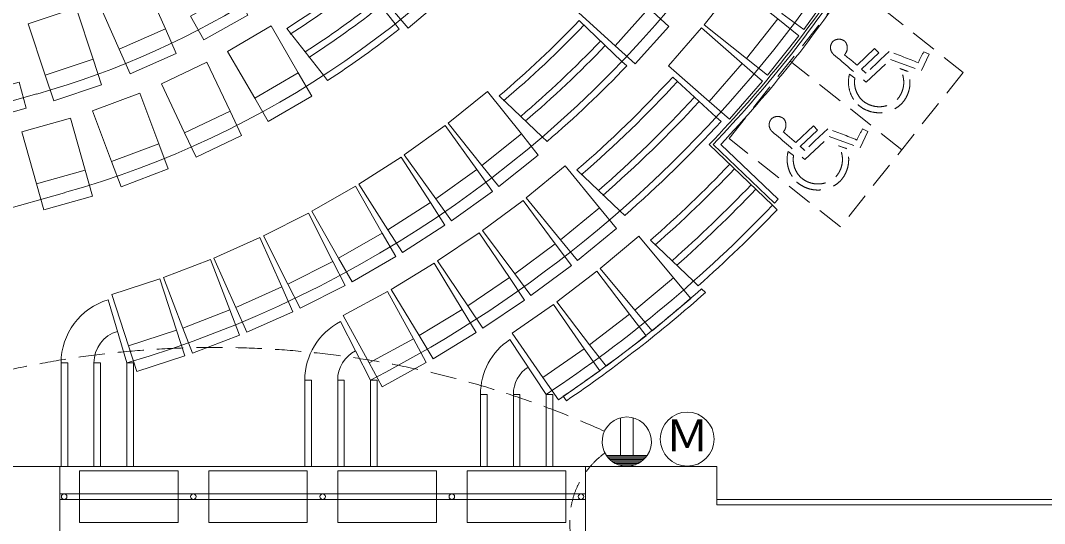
# Model space of a CAD drawing. Units: millimetres, scale not verified. Extents: x -28517 to 27483, y -20527 to 18885.
# Drawn here: x 107 to 9469, y -12347 to -7753 of the extents above; entities that cross this region are included whole.
import ezdxf
from ezdxf.enums import TextEntityAlignment as Align

# ---------------------------------------------------------------- set-up
doc = ezdxf.new("R2010")
doc.units = ezdxf.units.MM
doc.header["$LTSCALE"] = 200
doc.linetypes.add('DASHED1', pattern=[1.8, 1.2, -0.6])
for name, color, linetype, lineweight in [('0-0', 7, 'Continuous', 9), ('0-2', 7, 'Continuous', 9), ('0-3', 7, 'Continuous', 9), ('0-6', 7, 'Continuous', 9), ('0-9', 7, 'Continuous', 9), ('0-E', 7, 'Continuous', 9), ('8-8', 7, 'Continuous', 9), ('9-3_舞台音響', 3, 'Continuous', 9), ('C-F', 7, 'DASHED1', 9)]:
    doc.layers.add(name, color=color, linetype=linetype, lineweight=lineweight)
doc.styles.add('ＭＳ ゴシック', font='')
doc.styles.get('ＭＳ ゴシック').set_extended_font_data('MS Gothic')

msp = doc.modelspace()

# ---------------------------------------------------------------- linework, layer by layer
at = {"layer": '0-0'}
for points in [[(3650.7, -7821.7), (3491.1, -7633.3), (3842.5, -7335.6), (4002.1, -7524)], [(7267.9, -7834.6), (7067.6, -7690.2), (7336.8, -7316.6), (7537.2, -7461)], [(1782.6, -7929.6), (1662.1, -7714.1), (2064, -7489.2), (2184.6, -7704.8)], [(5726.8, -8149), (5543.8, -7983.2), (5853, -7641.8), (6036, -7807.6)], [(6938.1, -8252.5), (6744.7, -8098.9), (7031.2, -7738.3), (7224.5, -7891.9)], [(1110.2, -8240.7), (1010.5, -8014.7), (1431.9, -7828.9), (1531.6, -8054.8)], [(411.4, -8486.8), (333.5, -8252.4), (770.6, -8107.2), (848.4, -8341.6)], [(6589.1, -8654.5), (6403.1, -8492.1), (6706.1, -8145.2), (6892.1, -8307.7)], [(2372.8, -8675.2), (2248.5, -8461.8), (2646.5, -8230), (2770.8, -8443.4)], [(-282.9, -8679.7), (-349.8, -8442), (93.6, -8317.3), (160.5, -8555)], [(1712.6, -9001.4), (1606.7, -8778.3), (2022.7, -8580.8), (2128.6, -8803.9)], [(4480.5, -9269.3), (4326.4, -9076.3), (4686.3, -8789), (4840.4, -8982)], [(1027.4, -9271.1), (940.6, -9039.9), (1371.7, -8878), (1458.5, -9109.2)], [(321.9, -9482.2), (254.8, -9244.6), (698, -9119.5), (765.1, -9357.1)], [(4048.2, -9582), (3904.2, -9381.3), (4278.3, -9112.8), (4422.3, -9313.4)], [(3600.4, -9872), (3466.8, -9664.3), (3854.2, -9415.2), (3987.8, -9623)], [(5200.5, -9946.1), (5044.1, -9755), (5400.4, -9463.3), (5556.9, -9654.3)], [(3138.3, -10138.8), (3015.6, -9924.5), (3415.3, -9695.6), (3538, -9909.9)], [(4774.3, -10265.1), (4627, -10066.9), (4996.6, -9792.1), (5143.9, -9990.3)], [(2663.2, -10381.5), (2551.7, -10161.2), (2962.5, -9953.1), (3074.1, -10173.4)], [(4333.7, -10563.9), (4195.7, -10359), (4577.8, -10101.8), (4715.7, -10306.6)], [(5881.5, -10587.6), (5723.2, -10398.1), (6076.7, -10102.8), (6235, -10292.4)], [(2176.3, -10599.6), (2076.2, -10373.9), (2497.1, -10187.1), (2597.3, -10412.8)], [(3879.5, -10841.7), (3751.3, -10630.6), (4144.9, -10391.5), (4273.2, -10602.6)], [(1678.9, -10792.5), (1590.4, -10561.9), (2020.4, -10396.9), (2108.9, -10627.5)], [(5460.3, -10911.6), (5310.3, -10715.4), (5676.1, -10435.7), (5826.1, -10631.9)], [(1172.3, -10959.6), (1095.7, -10724.8), (1533.6, -10582.1), (1610.1, -10816.9)], [(3412.9, -11098), (3294.7, -10881.2), (3699.1, -10660.7), (3817.3, -10877.6)], [(5025.4, -11217.1), (4884, -11014.7), (5261.6, -10751), (5403, -10953.5)]]:
    msp.add_lwpolyline(points, close=True, dxfattribs=at)
at = {"layer": '0-2'}
for p, q in [((3197.6, -7359.6), (3533, -7783.6)), ((5214.9, -7753.7), (5606.1, -8126.8)), ((2541.1, -7827.3), (2877.6, -8253.7)), ((6069.8, -8269.4), (6468.6, -8634.5)), ((255.3, -8424.3), (-1760.9, -8991.5)), ((4484.5, -8440.7), (4877.8, -8815.8)), ((6403.2, -8886.8), (6982.9, -9439.6)), ((5194.6, -9117.8), (5587.6, -9492.5)), ((508.7, -9325.5), (-1625, -9925.7)), ((5867.7, -9759.6), (6260.4, -10134.1)), ((1079.2, -10880.2), (907.7, -10304.5)), ((3032.2, -10503.2), (3307.4, -11037.2)), ((4914, -11168.5), (4581, -10667.8)), ((478.5, -10880.2), (478.5, -11826.6)), ((778.8, -10880.2), (778.8, -11826.6)), ((1079.2, -10880.2), (1079.2, -11826.6)), ((2706.7, -11826.6), (2706.7, -11037.2)), ((3007, -11826.6), (3007, -11037.2)), ((3307.4, -11037.2), (3307.4, -11826.6)), ((4313, -11168), (4313, -11826.6)), ((4613.3, -11168), (4613.3, -11826.6)), ((4914, -11168.5), (4914, -11826.6)), ((5272.1, -11826.6), (466.4, -11826.6)), ((6473.6, -12127), (10077.9, -12127))]:
    msp.add_line(p, q, dxfattribs=at)
for centre, radius, start, end in [((-1836.3, -988.7), 8660.3, 285.71066, 0), ((-1836.3, -988.7), 10312.3, 286.42264, 359.99989), ((-1836.3, -988.7), 7724.2, 285.71065, 352.92682), ((-1836.3, -988.7), 11288.4, 297.10733, 347.39544), ((-1836.3, -988.7), 11413.6, 316.21176, 326.78732), ((-1836.3, -988.7), 8119.6, 302.62352, 308.31342), ((-1836.3, -988.7), 8390, 302.80647, 308.31454), ((-1836.3, -988.7), 9771.6, 310.3046, 316.18633), ((-1836.3, -988.7), 10042, 310.46825, 316.19107), ((-1836.3, -988.7), 10747.8, 310.85667, 317.35847), ((-1836.3, -988.7), 11018.1, 310.99216, 317.3624), ((-1836.3, -988.7), 11673.9, 311.29465, 316.21512), ((-1836.3, -988.7), 11944.2, 311.40964, 316.21846), ((-1836.3, -988.7), 12214.5, 303.54866, 316.22165), ((1079.2, -10880.2), 600.7, 106.58952, 180), ((3307.4, -11037.2), 600.7, 117.25978, 180), ((1079.2, -10880.2), 300.4, 106.58952, 180), ((4913.7, -11168), 600.7, 123.6228, 180), ((3307.4, -11037.2), 300.4, 117.25978, 180), ((4913.7, -11168), 300.4, 123.6228, 179.99998)]:
    msp.add_arc(centre, radius, start, end, dxfattribs=at)
at = {"layer": '0-3'}
for points in [[(1010.5, -8014.7), (811.2, -7562.8), (1232.6, -7377), (1431.9, -7828.9)], [(5543.8, -7983.2), (5177.7, -7651.6), (5486.9, -7310.3), (5853, -7641.8)], [(6744.7, -8098.9), (6358, -7791.7), (6644.4, -7431), (7031.2, -7738.3)], [(333.5, -8252.4), (177.8, -7783.7), (614.9, -7638.5), (770.6, -8107.2)], [(2248.5, -8461.8), (2000, -8034.9), (2398, -7803.2), (2646.5, -8230)], [(6403.1, -8492.1), (6031.1, -8167.1), (6334.1, -7820.3), (6706.1, -8145.2)], [(1606.7, -8778.3), (1394.9, -8332.1), (1810.9, -8134.6), (2022.7, -8580.8)], [(940.6, -9039.9), (766.9, -8577.5), (1198.1, -8415.6), (1371.7, -8878)], [(4326.4, -9076.3), (4018.2, -8690.4), (4378.1, -8403), (4686.3, -8789)], [(254.8, -9244.6), (120.6, -8769.2), (563.9, -8644.1), (698, -9119.5)], [(3904.2, -9381.3), (3616.1, -8980.1), (3990.3, -8711.5), (4278.3, -9112.8)], [(3466.8, -9664.3), (3199.8, -9248.8), (3587.2, -8999.8), (3854.2, -9415.2)], [(5044.1, -9755), (4731.2, -9372.9), (5087.5, -9081.1), (5400.4, -9463.3)], [(3015.6, -9924.5), (2770.2, -9495.8), (3169.8, -9267), (3415.3, -9695.6)], [(4627, -10066.9), (4332.3, -9670.6), (4701.8, -9395.8), (4996.6, -9792.1)], [(2551.7, -10161.2), (2328.5, -9720.6), (2739.3, -9512.5), (2962.5, -9953.1)], [(2076.2, -10373.9), (1875.9, -9922.4), (2296.8, -9735.6), (2497.1, -10187.1)], [(4195.7, -10359), (3919.9, -9949.3), (4301.9, -9692.1), (4577.8, -10101.8)], [(5723.2, -10398.1), (5406.6, -10019), (5760, -9723.7), (6076.7, -10102.8)], [(1590.4, -10561.9), (1413.5, -10100.8), (1843.5, -9935.8), (2020.4, -10396.9)], [(3751.3, -10630.6), (3494.9, -10208.5), (3888.5, -9969.4), (4144.9, -10391.5)], [(5310.3, -10715.4), (5010.3, -10323), (5376.1, -10043.3), (5676.1, -10435.7)], [(1095.7, -10724.8), (942.6, -10255.2), (1380.5, -10112.5), (1533.6, -10582.1)], [(3294.7, -10881.2), (3058.3, -10447.5), (3462.6, -10227.1), (3699.1, -10660.7)], [(4884, -11014.7), (4601.2, -10609.7), (4978.8, -10346), (5261.6, -10751)]]:
    msp.add_lwpolyline(points, close=True, dxfattribs=at)
at = {"layer": '0-6', "linetype": 'DASHED1'}
for p, q in [((6584.8, -8829.3), (7705.8, -7418.2)), ((7705.8, -7418.2), (8724.9, -8227.8)), ((8164.4, -8933.4), (7145.3, -8123.8)), ((8724.9, -8227.8), (7603.9, -9638.9)), ((7603.9, -9638.9), (6584.8, -8829.3))]:
    msp.add_line(p, q, dxfattribs=at)
at = {"layer": '0-9'}
for p, q in [((466.5, -11826.6), (-410.9, -11826.6)), ((466.5, -12697.6), (466.5, -11826.6)), ((5272.1, -11826.6), (5272.1, -12697.6)), ((6473.6, -11826.6), (5272.1, -11826.6)), ((6473.6, -11826.6), (6473.6, -12177)), ((6473.6, -12177), (10077.9, -12177))]:
    msp.add_line(p, q, dxfattribs=at)
at = {"layer": '0-E'}
for p, q in [((3533, -7783.6), (3570.3, -7830.8)), ((5606.1, -8126.8), (5649.6, -8168.3)), ((2877.6, -8253.7), (2915, -8301)), ((6468.6, -8634.5), (6512.9, -8675.1)), ((4877.8, -8815.8), (4921.5, -8857.4)), ((6438.6, -8886), (7000.1, -9421.5)), ((6509.3, -8884.3), (7034.7, -9385.2)), ((6982.9, -9439.6), (7026.2, -9481.1)), ((7000.1, -9421.5), (7034.7, -9385.2)), ((5587.6, -9492.5), (5631.2, -9534.2)), ((6304, -10175.7), (6260.4, -10134.1)), ((6369.5, -10238.1), (6333.1, -10203.4)), ((538.5, -10880.2), (478.5, -10880.2)), ((538.5, -10880.2), (538.5, -11826.6)), ((838.9, -10880.2), (778.8, -10880.2)), ((838.9, -10880.2), (838.9, -11826.6)), ((1139.3, -10880.2), (1079.2, -10880.2)), ((1139.3, -10880.2), (1139.3, -11826.6)), ((2766.7, -11037.2), (2706.7, -11037.2)), ((2766.7, -11826.6), (2766.7, -11037.2)), ((3067.1, -11037.2), (3007, -11037.2)), ((3067.1, -11826.6), (3067.1, -11037.2)), ((3367.4, -11037.2), (3307.4, -11037.2)), ((3367.4, -11037.2), (3367.4, -11826.6)), ((4373, -11168), (4313, -11168)), ((4373, -11168), (4373, -11826.6)), ((4673.4, -11168), (4613.3, -11168)), ((4673.4, -11168), (4673.4, -11826.6)), ((4974.1, -11168.5), (4914, -11168.5)), ((4974.1, -11168.5), (4974.1, -11826.6)), ((5098.1, -11225.9), (5070.1, -11184.4)), ((466.5, -11826.6), (5272.1, -11826.6)), ((646.7, -11866.6), (1547.7, -11866.6)), ((646.7, -12337.2), (646.7, -11866.6)), ((1547.7, -11866.6), (1547.7, -12337.2)), ((1828.1, -11866.6), (2729.1, -11866.6)), ((1828.1, -12337.2), (1828.1, -11866.6)), ((2729.1, -11866.6), (2729.1, -12337.2)), ((3009.5, -11866.6), (3910.5, -11866.6)), ((3009.5, -12337.2), (3009.5, -11866.6)), ((3910.5, -11866.6), (3910.5, -12337.2)), ((4190.9, -11866.6), (5091.9, -11866.6)), ((4190.9, -12337.2), (4190.9, -11866.6)), ((5091.9, -11866.6), (5091.9, -12337.2)), ((5272.1, -12076.9), (466.5, -12076.9)), ((5272.1, -12127), (466.5, -12127)), ((1547.7, -12337.2), (646.7, -12337.2)), ((2729.1, -12337.2), (1828.1, -12337.2)), ((3910.5, -12337.2), (3009.5, -12337.2)), ((5091.9, -12337.2), (4190.9, -12337.2))]:
    msp.add_line(p, q, dxfattribs=at)
for centre in [(506.5, -12101.9), (1687.9, -12101.9), (2869.3, -12101.9), (4050.7, -12101.9), (5232.1, -12101.9)]:
    msp.add_circle(centre, 25, dxfattribs=at)
for radius, start, end in [(11438.6, 316.33746, 326.66139), (11488.7, 316.58723, 326.41119), (8179.7, 302.62352, 308.31342), (8450, 302.80647, 308.31454), (8720.4, 303.01463, 308.31583), (9831.7, 310.3046, 316.18633), (10102, 310.46825, 316.19107), (10372.4, 310.65663, 316.19653), (10807.9, 310.85667, 317.35847), (11078.2, 310.99216, 317.3624), (11348.5, 311.14896, 317.36694), (11734, 311.29465, 316.21512), (12004.3, 311.40964, 316.21846), (12274.6, 311.54327, 316.22165), (12314.6, 304.11282, 311.55896), (12364.7, 304.11282, 311.57845)]:
    msp.add_arc((-1836.3, -988.7), radius, start, end, dxfattribs=at)
at = {"layer": '8-8'}
for p, q in [((5591.5, -11725.1), (5591.5, -11382.2)), ((5708.7, -11725.1), (5708.7, -11382.2)), ((5463.5, -11725.1), (5836.8, -11725.1)), ((5472.3, -11737.3), (5828, -11737.3)), ((5482.4, -11749.4), (5817.9, -11749.4)), ((5494.1, -11761.6), (5806.1, -11761.6)), ((5507.8, -11773.7), (5792.4, -11773.7)), ((5524.2, -11785.9), (5776.1, -11785.9)), ((5544.4, -11798), (5755.9, -11798)), ((5571.4, -11810.2), (5728.9, -11810.2)), ((5619.6, -11822.3), (5680.7, -11822.3))]:
    msp.add_line(p, q, dxfattribs=at)
at = {"layer": '8-8', "linetype": 'DASHED1'}
for centre, radius, start, end in [((1883, -19415.9), 8677, 65.75397, 108.10823), ((5903.6, -12332.2), 775.4, 125.76957, 250.45611)]:
    msp.add_arc(centre, radius, start, end, dxfattribs=at)
at = {"layer": '8-8'}
for start, end in [(326.04552, 213.9545), (213.9545, 326.04552), (213.9545, 326.04552)]:
    msp.add_arc((5650.1, -11599.4), 225, start, end, dxfattribs=at)
at = {"layer": '9-3_舞台音響'}
msp.add_circle((6202.7, -11576.5), 246.8, dxfattribs=at)
at = {"layer": 'C-F'}
for p, q in [((7735.2, -8280.8), (7686.1, -8243)), ((7174.7, -8986.4), (7125.7, -8948.6))]:
    msp.add_line(p, q, dxfattribs=at)
for points in [[(7796.4, -8198), (7954.3, -8048.8), (7916.5, -8008.6), (7755.3, -8161.1)], [(7839.3, -8316.3), (8060.8, -8107.9), (8343.5, -8211), (8414.6, -8060.9), (8364.9, -8038.2)], [(7235.9, -8903.5), (7393.8, -8754.4), (7356, -8714.2), (7194.8, -8866.7)], [(7278.8, -9021.8), (7500.3, -8813.4), (7783, -8916.6), (7854.1, -8766.4), (7804.4, -8743.7)]]:
    msp.add_lwpolyline(points, dxfattribs=at)
for centre, radius, start, end in [((7594.8, -8000.5), 82.2, 137.06934, 229.1713), ((7589.7, -8007.6), 83.8, 45.28678, 131.06638), ((7573.5, -8002.3), 92.7, 316.91554, 35.82687), ((132160.9, -139926.1), 181104.5, 133.25974, 133.35141), ((5112, -16016.1), 8503.4, 67.8703, 69.79539), ((11272.4, -9531), 3268.4, 152.82286, 154.79378), ((24377.8, 11430.8), 25757.9, 229.18252, 230.05341), ((27595.1, 15671.7), 31010.1, 229.94911, 230.22413), ((9548.6, -6258.1), 2614, 227.91068, 229.12534), ((7948.5, -8317.6), 233.9, 318.06467, 32.80682), ((9093.2, -5650.1), 2711.9, 249.5363, 251.25514), ((7951.5, -8317.8), 288, 317.4434, 20.24609), ((7965, -8315.8), 288.2, 165.38227, 225.75649), ((7961.9, -8316.3), 229.5, 171.11942, 226.03325), ((7958.6, -8302.3), 293.7, 228.4748, 314.27425), ((7958.6, -8305.7), 234.9, 228.41419, 314.25335), ((7034.3, -8706), 82.2, 137.06934, 229.1713), ((7029.2, -8713.2), 83.8, 45.28678, 131.06638), ((7013, -8707.9), 92.7, 316.91554, 35.82687), ((23817.3, 10725.3), 25757.9, 229.18252, 230.05341), ((27034.6, 14966.2), 31010.1, 229.94911, 230.22413), ((131600.5, -140631.6), 181104.5, 133.25974, 133.35141), ((4551.5, -16721.6), 8503.4, 67.8703, 69.79539), ((10711.9, -10236.5), 3268.4, 152.82286, 154.79378), ((7404.5, -9021.3), 288.2, 165.38227, 225.75649), ((7401.5, -9021.8), 229.5, 171.11942, 226.03325), ((8988.1, -6963.7), 2614, 227.91068, 229.12534), ((7388, -9023.2), 233.9, 318.06467, 32.80682), ((8532.7, -6355.7), 2711.9, 249.5363, 251.25514), ((7391, -9023.4), 288, 317.4434, 20.24609), ((7398.2, -9007.9), 293.7, 228.4748, 314.27425), ((7398.1, -9011.2), 234.9, 228.41419, 314.25335)]:
    msp.add_arc(centre, radius, start, end, dxfattribs=at)

# ---------------------------------------------------------------- texts
at = {"layer": '9-3_舞台音響', "style": 'ＭＳ ゴシック'}
msp.add_text('Ｍ', height=293.3, dxfattribs=at).set_placement((6002.7, -11776.5), align=Align.BOTTOM_LEFT)

doc.saveas('drawing.dxf')
